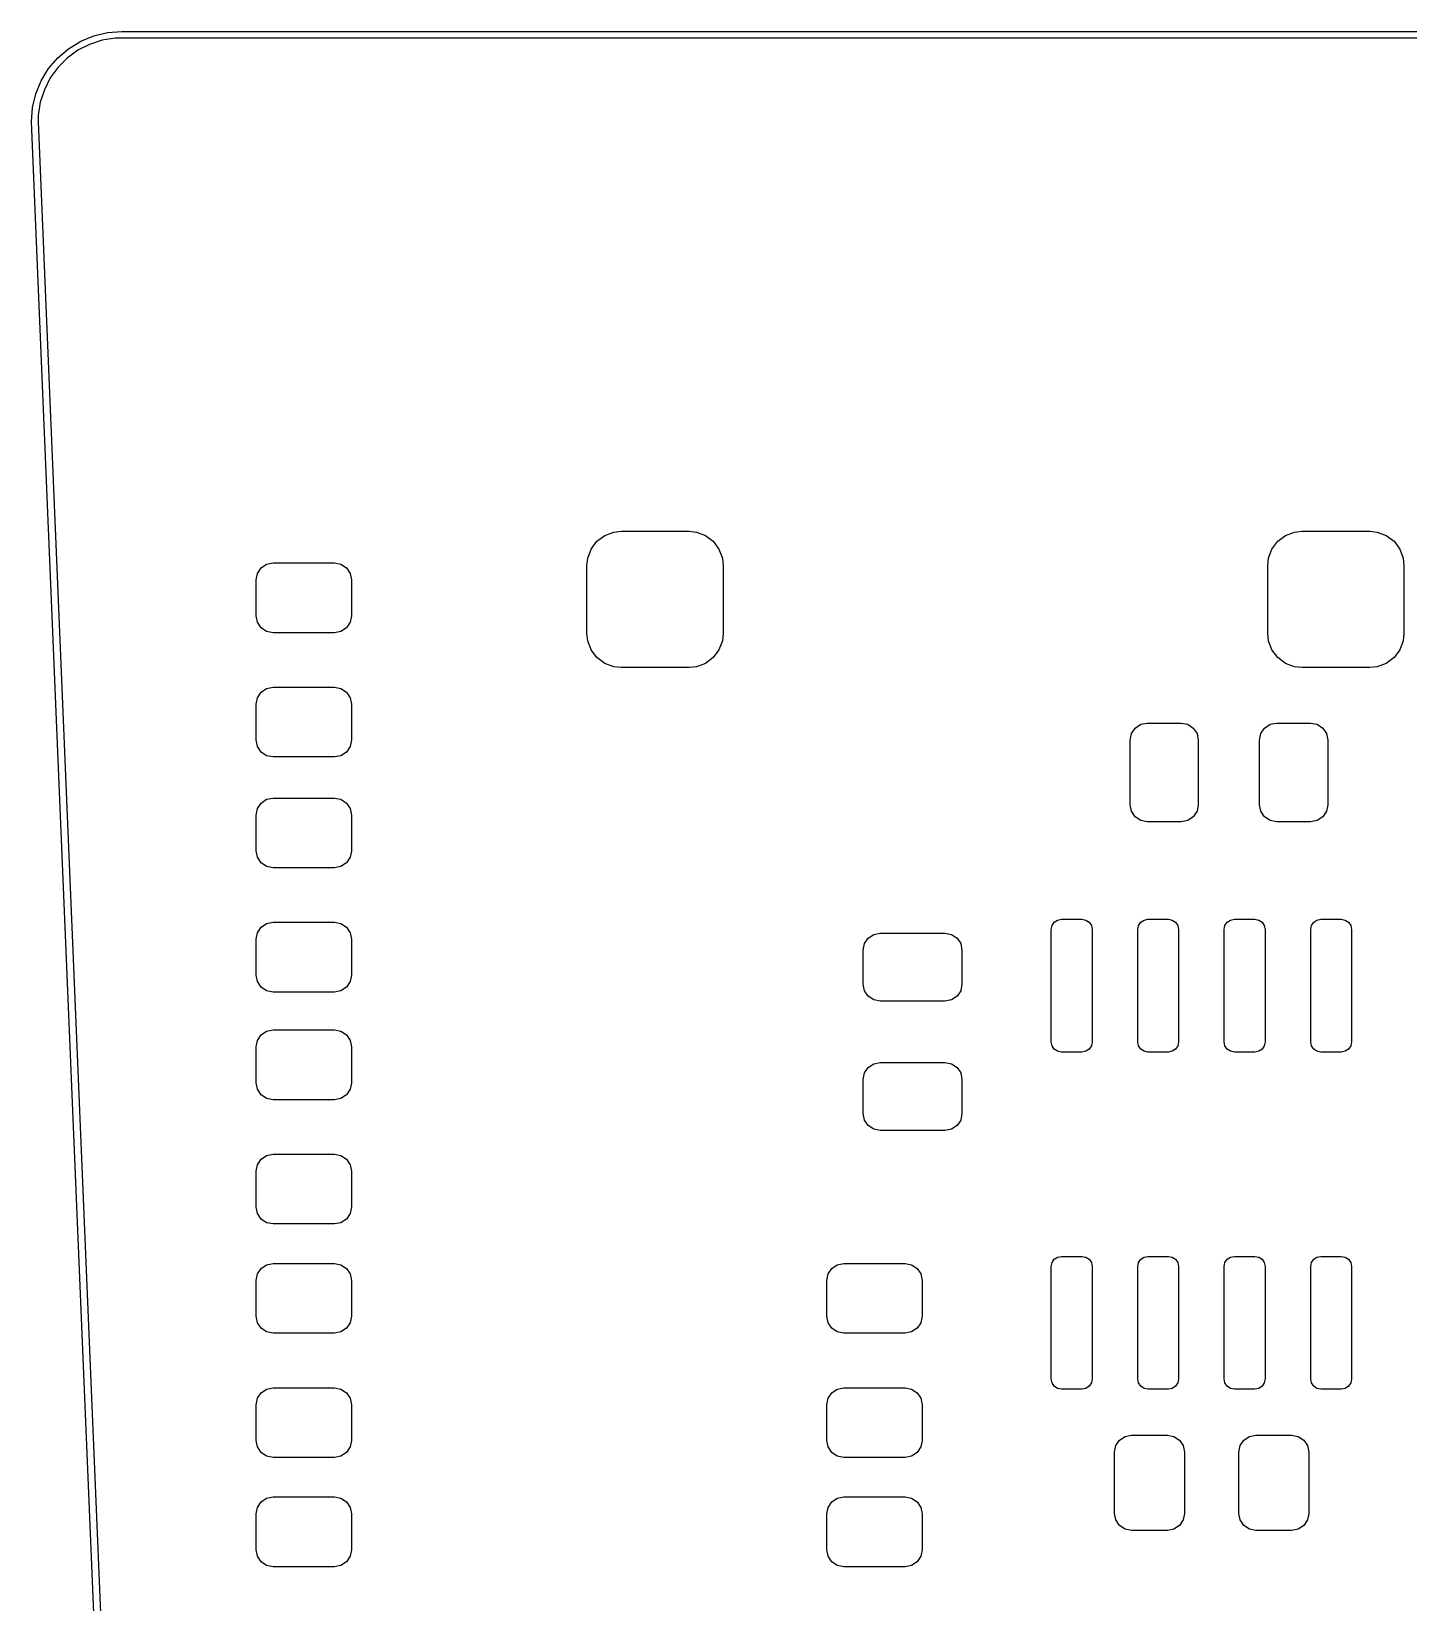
# Model space of a CAD drawing. Extents: x 5.2 to 6.82, y -5.24 to -1.89.
# Drawn here: x 5.203 to 5.999, y -2.8 to -1.892 of the extents above; entities that cross this region are included whole.
import ezdxf

# ---------------------------------------------------------------- set-up
doc = ezdxf.new("R2010")
doc.units = 0
doc.header["$MEASUREMENT"] = 0
doc.layers.add('BLACK', color=7, linetype='CONTINUOUS')

msp = doc.modelspace()

# ---------------------------------------------------------------- linework, layer by layer
at = {"layer": 'BLACK', "linetype": 'CONTINUOUS'}
for p, q in [((5.22404, -1.90158), (5.23103, -1.8973)), ((5.23103, -1.8973), (5.2386, -1.89417)), ((5.24343, -1.89674), (5.2362, -1.89908)), ((5.2386, -1.89417), (5.24656, -1.89225)), ((5.25093, -1.89555), (5.24343, -1.89674)), ((5.24656, -1.89225), (5.25473, -1.89161)), ((5.25473, -1.89555), (5.25093, -1.89555)), ((5.25473, -1.89161), (5.25473, -1.89161)), ((5.25473, -1.89161), (6.76443, -1.89161)), ((5.25473, -1.89555), (5.25473, -1.89555)), ((6.76443, -1.89555), (5.25473, -1.89555)), ((5.25473, -1.89555), (5.25473, -1.89555)), ((5.25473, -1.89555), (5.25473, -1.89555)), ((5.21249, -1.91313), (5.21781, -1.9069)), ((5.21781, -1.9069), (5.22404, -1.90158)), ((5.22328, -1.907), (5.21791, -1.91237)), ((5.22943, -1.90253), (5.22328, -1.907)), ((5.2362, -1.89908), (5.22943, -1.90253)), ((5.20821, -1.92012), (5.21249, -1.91313)), ((5.21791, -1.91237), (5.21344, -1.91852)), ((5.20507, -1.92769), (5.20821, -1.92012)), ((5.20999, -1.92529), (5.20764, -1.93252)), ((5.21344, -1.91852), (5.20999, -1.92529)), ((5.20316, -1.93566), (5.20507, -1.92769)), ((5.20764, -1.93252), (5.20645, -1.94003)), ((5.20252, -1.94383), (5.20316, -1.93566)), ((5.20253, -1.94387), (5.20252, -1.94383)), ((5.20252, -1.94391), (5.20253, -1.94387)), ((5.33553, -5.12366), (5.20252, -1.94391)), ((5.20645, -1.94003), (5.20645, -1.94379)), ((5.20645, -1.94379), (5.33938, -5.12161)), ((5.52619, -2.19088), (5.52955, -2.1864)), ((5.52955, -2.1864), (5.53403, -2.18304)), ((5.53403, -2.18304), (5.53928, -2.18108)), ((5.53928, -2.18108), (5.54346, -2.18063)), ((5.54346, -2.18063), (5.58283, -2.18063)), ((5.58283, -2.18063), (5.58702, -2.18108)), ((5.58702, -2.18108), (5.59227, -2.18304)), ((5.59227, -2.18304), (5.59675, -2.1864)), ((5.59675, -2.1864), (5.60011, -2.19088)), ((5.91989, -2.19088), (5.92325, -2.1864)), ((5.92325, -2.1864), (5.92773, -2.18304)), ((5.92773, -2.18304), (5.93298, -2.18108)), ((5.93298, -2.18108), (5.93717, -2.18063)), ((5.93717, -2.18063), (5.97654, -2.18063)), ((5.97654, -2.18063), (5.98072, -2.18108)), ((5.98072, -2.18108), (5.98597, -2.18304)), ((5.98597, -2.18304), (5.99045, -2.1864)), ((5.99045, -2.1864), (5.99381, -2.19088)), ((5.52378, -2.20031), (5.52423, -2.19613)), ((5.52423, -2.19613), (5.52619, -2.19088)), ((5.60011, -2.19088), (5.60207, -2.19613)), ((5.60207, -2.19613), (5.60252, -2.20031)), ((5.91748, -2.20031), (5.91793, -2.19613)), ((5.91793, -2.19613), (5.91989, -2.19088)), ((5.99381, -2.19088), (5.99577, -2.19613)), ((5.99577, -2.19613), (5.99622, -2.20031)), ((5.33244, -2.20874), (5.33319, -2.20497)), ((5.33319, -2.20497), (5.33532, -2.20178)), ((5.33532, -2.20178), (5.33852, -2.19965)), ((5.33852, -2.19965), (5.34228, -2.1989)), ((5.34228, -2.1989), (5.37772, -2.1989)), ((5.37772, -2.1989), (5.38148, -2.19965)), ((5.38148, -2.19965), (5.38468, -2.20178)), ((5.38468, -2.20178), (5.38681, -2.20497)), ((5.38681, -2.20497), (5.38756, -2.20874)), ((5.52378, -2.23969), (5.52378, -2.20031)), ((5.60252, -2.20031), (5.60252, -2.23969)), ((5.91748, -2.23969), (5.91748, -2.20031)), ((5.99622, -2.20031), (5.99622, -2.23969)), ((5.33244, -2.22941), (5.33244, -2.20874)), ((5.38756, -2.20874), (5.38756, -2.22941)), ((5.33319, -2.23318), (5.33244, -2.22941)), ((5.33532, -2.23637), (5.33319, -2.23318)), ((5.38681, -2.23318), (5.38468, -2.23637)), ((5.38756, -2.22941), (5.38681, -2.23318)), ((5.33852, -2.2385), (5.33532, -2.23637)), ((5.34228, -2.23925), (5.33852, -2.2385)), ((5.37772, -2.23925), (5.34228, -2.23925)), ((5.38148, -2.2385), (5.37772, -2.23925)), ((5.38468, -2.23637), (5.38148, -2.2385)), ((5.52423, -2.24387), (5.52378, -2.23969)), ((5.60252, -2.23969), (5.60207, -2.24387)), ((5.91793, -2.24387), (5.91748, -2.23969)), ((5.99622, -2.23969), (5.99577, -2.24387)), ((5.52619, -2.24912), (5.52423, -2.24387)), ((5.52955, -2.2536), (5.52619, -2.24912)), ((5.60011, -2.24912), (5.59675, -2.2536)), ((5.60207, -2.24387), (5.60011, -2.24912)), ((5.91989, -2.24912), (5.91793, -2.24387)), ((5.92325, -2.2536), (5.91989, -2.24912)), ((5.99381, -2.24912), (5.99045, -2.2536)), ((5.99577, -2.24387), (5.99381, -2.24912)), ((5.53403, -2.25696), (5.52955, -2.2536)), ((5.53928, -2.25892), (5.53403, -2.25696)), ((5.54346, -2.25937), (5.53928, -2.25892)), ((5.58283, -2.25937), (5.54346, -2.25937)), ((5.58702, -2.25892), (5.58283, -2.25937)), ((5.59227, -2.25696), (5.58702, -2.25892)), ((5.59675, -2.2536), (5.59227, -2.25696)), ((5.92773, -2.25696), (5.92325, -2.2536)), ((5.93298, -2.25892), (5.92773, -2.25696)), ((5.93717, -2.25937), (5.93298, -2.25892)), ((5.97654, -2.25937), (5.93717, -2.25937)), ((5.98072, -2.25892), (5.97654, -2.25937)), ((5.98597, -2.25696), (5.98072, -2.25892)), ((5.99045, -2.2536), (5.98597, -2.25696)), ((5.33852, -2.2715), (5.34228, -2.27075)), ((5.34228, -2.27075), (5.37772, -2.27075)), ((5.37772, -2.27075), (5.38148, -2.2715)), ((5.33244, -2.28059), (5.33319, -2.27682)), ((5.33319, -2.27682), (5.33532, -2.27363)), ((5.33532, -2.27363), (5.33852, -2.2715)), ((5.38148, -2.2715), (5.38468, -2.27363)), ((5.38468, -2.27363), (5.38681, -2.27682)), ((5.38681, -2.27682), (5.38756, -2.28059)), ((5.33244, -2.30126), (5.33244, -2.28059)), ((5.38756, -2.28059), (5.38756, -2.30126)), ((5.83791, -2.3013), (5.83866, -2.29753)), ((5.83866, -2.29753), (5.8408, -2.29434)), ((5.8408, -2.29434), (5.84399, -2.29221)), ((5.84399, -2.29221), (5.84776, -2.29146)), ((5.84776, -2.29146), (5.86744, -2.29146)), ((5.86744, -2.29146), (5.87121, -2.29221)), ((5.87121, -2.29221), (5.8744, -2.29434)), ((5.8744, -2.29434), (5.87653, -2.29753)), ((5.87653, -2.29753), (5.87728, -2.3013)), ((5.91272, -2.3013), (5.91347, -2.29753)), ((5.91347, -2.29753), (5.9156, -2.29434)), ((5.9156, -2.29434), (5.91879, -2.29221)), ((5.91879, -2.29221), (5.92256, -2.29146)), ((5.92256, -2.29146), (5.94224, -2.29146)), ((5.94224, -2.29146), (5.94601, -2.29221)), ((5.94601, -2.29221), (5.9492, -2.29434)), ((5.9492, -2.29434), (5.95134, -2.29753)), ((5.95134, -2.29753), (5.95209, -2.3013)), ((5.33319, -2.30503), (5.33244, -2.30126)), ((5.33532, -2.30822), (5.33319, -2.30503)), ((5.38681, -2.30503), (5.38468, -2.30822)), ((5.38756, -2.30126), (5.38681, -2.30503)), ((5.83791, -2.3387), (5.83791, -2.3013)), ((5.87728, -2.3013), (5.87728, -2.3387)), ((5.91272, -2.3387), (5.91272, -2.3013)), ((5.95209, -2.3013), (5.95209, -2.3387)), ((5.33852, -2.31035), (5.33532, -2.30822)), ((5.34228, -2.3111), (5.33852, -2.31035)), ((5.37772, -2.3111), (5.34228, -2.3111)), ((5.38148, -2.31035), (5.37772, -2.3111)), ((5.38468, -2.30822), (5.38148, -2.31035)), ((5.33244, -2.34467), (5.33319, -2.3409)), ((5.33319, -2.3409), (5.33532, -2.33771)), ((5.33532, -2.33771), (5.33852, -2.33557)), ((5.33852, -2.33557), (5.34228, -2.33482)), ((5.34228, -2.33482), (5.37772, -2.33482)), ((5.37772, -2.33482), (5.38148, -2.33557)), ((5.38148, -2.33557), (5.38468, -2.33771)), ((5.38468, -2.33771), (5.38681, -2.3409)), ((5.38681, -2.3409), (5.38756, -2.34467)), ((5.83866, -2.34247), (5.83791, -2.3387)), ((5.8408, -2.34566), (5.83866, -2.34247)), ((5.87653, -2.34247), (5.8744, -2.34566)), ((5.87728, -2.3387), (5.87653, -2.34247)), ((5.91347, -2.34247), (5.91272, -2.3387)), ((5.9156, -2.34566), (5.91347, -2.34247)), ((5.95134, -2.34247), (5.9492, -2.34566)), ((5.95209, -2.3387), (5.95134, -2.34247)), ((5.33244, -2.36533), (5.33244, -2.34467)), ((5.38756, -2.34467), (5.38756, -2.36533)), ((5.84399, -2.34779), (5.8408, -2.34566)), ((5.84776, -2.34854), (5.84399, -2.34779)), ((5.86744, -2.34854), (5.84776, -2.34854)), ((5.87121, -2.34779), (5.86744, -2.34854)), ((5.8744, -2.34566), (5.87121, -2.34779)), ((5.91879, -2.34779), (5.9156, -2.34566)), ((5.92256, -2.34854), (5.91879, -2.34779)), ((5.94224, -2.34854), (5.92256, -2.34854)), ((5.94601, -2.34779), (5.94224, -2.34854)), ((5.9492, -2.34566), (5.94601, -2.34779)), ((5.33319, -2.3691), (5.33244, -2.36533)), ((5.33532, -2.37229), (5.33319, -2.3691)), ((5.38681, -2.3691), (5.38468, -2.37229)), ((5.38756, -2.36533), (5.38681, -2.3691)), ((5.33852, -2.37443), (5.33532, -2.37229)), ((5.34228, -2.37518), (5.33852, -2.37443)), ((5.37772, -2.37518), (5.34228, -2.37518)), ((5.38148, -2.37443), (5.37772, -2.37518)), ((5.38468, -2.37229), (5.38148, -2.37443)), ((5.33852, -2.40742), (5.34228, -2.40667)), ((5.34228, -2.40667), (5.37772, -2.40667)), ((5.37772, -2.40667), (5.38148, -2.40742)), ((5.79271, -2.40857), (5.79399, -2.40665)), ((5.79399, -2.40665), (5.79591, -2.40537)), ((5.79591, -2.40537), (5.79817, -2.40492)), ((5.79817, -2.40492), (5.80998, -2.40492)), ((5.80998, -2.40492), (5.81224, -2.40537)), ((5.81224, -2.40537), (5.81416, -2.40665)), ((5.81416, -2.40665), (5.81544, -2.40857)), ((5.84271, -2.40857), (5.84399, -2.40665)), ((5.84399, -2.40665), (5.84591, -2.40537)), ((5.84591, -2.40537), (5.84817, -2.40492)), ((5.84817, -2.40492), (5.85998, -2.40492)), ((5.85998, -2.40492), (5.86224, -2.40537)), ((5.86224, -2.40537), (5.86416, -2.40665)), ((5.86416, -2.40665), (5.86544, -2.40857)), ((5.89271, -2.40857), (5.89399, -2.40665)), ((5.89399, -2.40665), (5.89591, -2.40537)), ((5.89591, -2.40537), (5.89817, -2.40492)), ((5.89817, -2.40492), (5.90998, -2.40492)), ((5.90998, -2.40492), (5.91224, -2.40537)), ((5.91224, -2.40537), (5.91416, -2.40665)), ((5.91416, -2.40665), (5.91544, -2.40857)), ((5.94271, -2.40857), (5.94399, -2.40665)), ((5.94399, -2.40665), (5.94591, -2.40537)), ((5.94591, -2.40537), (5.94817, -2.40492)), ((5.94817, -2.40492), (5.95998, -2.40492)), ((5.95998, -2.40492), (5.96224, -2.40537)), ((5.96224, -2.40537), (5.96416, -2.40665)), ((5.96416, -2.40665), (5.96544, -2.40857)), ((5.33244, -2.41652), (5.33319, -2.41275)), ((5.33319, -2.41275), (5.33532, -2.40956)), ((5.33532, -2.40956), (5.33852, -2.40742)), ((5.38148, -2.40742), (5.38468, -2.40956)), ((5.38468, -2.40956), (5.38681, -2.41275)), ((5.38681, -2.41275), (5.38756, -2.41652)), ((5.68429, -2.41899), (5.68643, -2.4158)), ((5.68643, -2.4158), (5.68962, -2.41366)), ((5.68962, -2.41366), (5.69339, -2.41291)), ((5.69339, -2.41291), (5.73079, -2.41291)), ((5.73079, -2.41291), (5.73455, -2.41366)), ((5.73455, -2.41366), (5.73775, -2.4158)), ((5.73775, -2.4158), (5.73988, -2.41899)), ((5.79226, -2.41083), (5.79271, -2.40857)), ((5.79226, -2.47579), (5.79226, -2.41083)), ((5.81544, -2.40857), (5.81589, -2.41083)), ((5.81589, -2.41083), (5.81589, -2.47579)), ((5.84226, -2.41083), (5.84271, -2.40857)), ((5.84226, -2.47579), (5.84226, -2.41083)), ((5.86544, -2.40857), (5.86589, -2.41083)), ((5.86589, -2.41083), (5.86589, -2.47579)), ((5.89226, -2.41083), (5.89271, -2.40857)), ((5.89226, -2.47579), (5.89226, -2.41083)), ((5.91544, -2.40857), (5.91589, -2.41083)), ((5.91589, -2.41083), (5.91589, -2.47579)), ((5.94226, -2.41083), (5.94271, -2.40857)), ((5.94226, -2.47579), (5.94226, -2.41083)), ((5.96544, -2.40857), (5.96589, -2.41083)), ((5.96589, -2.41083), (5.96589, -2.47579)), ((5.33244, -2.43719), (5.33244, -2.41652)), ((5.38756, -2.41652), (5.38756, -2.43719)), ((5.68354, -2.42276), (5.68429, -2.41899)), ((5.68354, -2.44244), (5.68354, -2.42276)), ((5.73988, -2.41899), (5.74063, -2.42276)), ((5.74063, -2.42276), (5.74063, -2.44244)), ((5.33319, -2.44095), (5.33244, -2.43719)), ((5.33532, -2.44414), (5.33319, -2.44095)), ((5.38681, -2.44095), (5.38468, -2.44414)), ((5.38756, -2.43719), (5.38681, -2.44095)), ((5.68429, -2.44621), (5.68354, -2.44244)), ((5.74063, -2.44244), (5.73988, -2.44621)), ((5.33852, -2.44628), (5.33532, -2.44414)), ((5.34228, -2.44703), (5.33852, -2.44628)), ((5.37772, -2.44703), (5.34228, -2.44703)), ((5.38148, -2.44628), (5.37772, -2.44703)), ((5.38468, -2.44414), (5.38148, -2.44628)), ((5.68643, -2.4494), (5.68429, -2.44621)), ((5.68962, -2.45153), (5.68643, -2.4494)), ((5.69339, -2.45228), (5.68962, -2.45153)), ((5.73079, -2.45228), (5.69339, -2.45228)), ((5.73455, -2.45153), (5.73079, -2.45228)), ((5.73775, -2.4494), (5.73455, -2.45153)), ((5.73988, -2.44621), (5.73775, -2.4494)), ((5.33532, -2.47178), (5.33852, -2.46965)), ((5.33852, -2.46965), (5.34228, -2.4689)), ((5.34228, -2.4689), (5.37772, -2.4689)), ((5.37772, -2.4689), (5.38148, -2.46965)), ((5.38148, -2.46965), (5.38468, -2.47178)), ((5.33244, -2.47874), (5.33319, -2.47497)), ((5.33244, -2.49941), (5.33244, -2.47874)), ((5.33319, -2.47497), (5.33532, -2.47178)), ((5.38468, -2.47178), (5.38681, -2.47497)), ((5.38681, -2.47497), (5.38756, -2.47874)), ((5.38756, -2.47874), (5.38756, -2.49941)), ((5.79271, -2.47805), (5.79226, -2.47579)), ((5.79399, -2.47996), (5.79271, -2.47805)), ((5.81544, -2.47805), (5.81416, -2.47996)), ((5.81589, -2.47579), (5.81544, -2.47805)), ((5.84271, -2.47805), (5.84226, -2.47579)), ((5.84399, -2.47996), (5.84271, -2.47805)), ((5.86544, -2.47805), (5.86416, -2.47996)), ((5.86589, -2.47579), (5.86544, -2.47805)), ((5.89271, -2.47805), (5.89226, -2.47579)), ((5.89399, -2.47996), (5.89271, -2.47805)), ((5.91544, -2.47805), (5.91416, -2.47996)), ((5.91589, -2.47579), (5.91544, -2.47805)), ((5.94271, -2.47805), (5.94226, -2.47579)), ((5.94399, -2.47996), (5.94271, -2.47805)), ((5.96544, -2.47805), (5.96416, -2.47996)), ((5.96589, -2.47579), (5.96544, -2.47805)), ((5.68643, -2.4906), (5.68962, -2.48847)), ((5.68962, -2.48847), (5.69339, -2.48772)), ((5.69339, -2.48772), (5.73079, -2.48772)), ((5.73079, -2.48772), (5.73455, -2.48847)), ((5.73455, -2.48847), (5.73775, -2.4906)), ((5.79591, -2.48124), (5.79399, -2.47996)), ((5.79817, -2.48169), (5.79591, -2.48124)), ((5.80998, -2.48169), (5.79817, -2.48169)), ((5.81224, -2.48124), (5.80998, -2.48169)), ((5.81416, -2.47996), (5.81224, -2.48124)), ((5.84591, -2.48124), (5.84399, -2.47996)), ((5.84817, -2.48169), (5.84591, -2.48124)), ((5.85998, -2.48169), (5.84817, -2.48169)), ((5.86224, -2.48124), (5.85998, -2.48169)), ((5.86416, -2.47996), (5.86224, -2.48124)), ((5.89591, -2.48124), (5.89399, -2.47996)), ((5.89817, -2.48169), (5.89591, -2.48124)), ((5.90998, -2.48169), (5.89817, -2.48169)), ((5.91224, -2.48124), (5.90998, -2.48169)), ((5.91416, -2.47996), (5.91224, -2.48124)), ((5.94591, -2.48124), (5.94399, -2.47996)), ((5.94817, -2.48169), (5.94591, -2.48124)), ((5.95998, -2.48169), (5.94817, -2.48169)), ((5.96224, -2.48124), (5.95998, -2.48169)), ((5.96416, -2.47996), (5.96224, -2.48124)), ((5.68354, -2.49756), (5.68429, -2.49379)), ((5.68354, -2.51724), (5.68354, -2.49756)), ((5.68429, -2.49379), (5.68643, -2.4906)), ((5.73775, -2.4906), (5.73988, -2.49379)), ((5.73988, -2.49379), (5.74063, -2.49756)), ((5.74063, -2.49756), (5.74063, -2.51724)), ((5.33319, -2.50318), (5.33244, -2.49941)), ((5.33532, -2.50637), (5.33319, -2.50318)), ((5.33852, -2.5085), (5.33532, -2.50637)), ((5.38468, -2.50637), (5.38148, -2.5085)), ((5.38681, -2.50318), (5.38468, -2.50637)), ((5.38756, -2.49941), (5.38681, -2.50318)), ((5.34228, -2.50925), (5.33852, -2.5085)), ((5.37772, -2.50925), (5.34228, -2.50925)), ((5.38148, -2.5085), (5.37772, -2.50925)), ((5.68429, -2.52101), (5.68354, -2.51724)), ((5.68643, -2.5242), (5.68429, -2.52101)), ((5.68962, -2.52634), (5.68643, -2.5242)), ((5.73775, -2.5242), (5.73455, -2.52634)), ((5.73988, -2.52101), (5.73775, -2.5242)), ((5.74063, -2.51724), (5.73988, -2.52101)), ((5.69339, -2.52709), (5.68962, -2.52634)), ((5.73079, -2.52709), (5.69339, -2.52709)), ((5.73455, -2.52634), (5.73079, -2.52709)), ((5.33532, -2.54363), (5.33852, -2.5415)), ((5.33852, -2.5415), (5.34228, -2.54075)), ((5.34228, -2.54075), (5.37772, -2.54075)), ((5.37772, -2.54075), (5.38148, -2.5415)), ((5.38148, -2.5415), (5.38468, -2.54363)), ((5.33244, -2.55059), (5.33319, -2.54682)), ((5.33244, -2.57126), (5.33244, -2.55059)), ((5.33319, -2.54682), (5.33532, -2.54363)), ((5.38468, -2.54363), (5.38681, -2.54682)), ((5.38681, -2.54682), (5.38756, -2.55059)), ((5.38756, -2.55059), (5.38756, -2.57126)), ((5.33319, -2.57503), (5.33244, -2.57126)), ((5.33532, -2.57822), (5.33319, -2.57503)), ((5.33852, -2.58035), (5.33532, -2.57822)), ((5.38468, -2.57822), (5.38148, -2.58035)), ((5.38681, -2.57503), (5.38468, -2.57822)), ((5.38756, -2.57126), (5.38681, -2.57503)), ((5.34228, -2.5811), (5.33852, -2.58035)), ((5.37772, -2.5811), (5.34228, -2.5811)), ((5.38148, -2.58035), (5.37772, -2.5811)), ((5.33319, -2.60997), (5.33532, -2.60678)), ((5.33532, -2.60678), (5.33852, -2.60465)), ((5.33852, -2.60465), (5.34228, -2.6039)), ((5.34228, -2.6039), (5.37772, -2.6039)), ((5.37772, -2.6039), (5.38148, -2.60465)), ((5.38148, -2.60465), (5.38468, -2.60678)), ((5.38468, -2.60678), (5.38681, -2.60997)), ((5.66319, -2.60997), (5.66532, -2.60678)), ((5.66532, -2.60678), (5.66852, -2.60465)), ((5.66852, -2.60465), (5.67228, -2.6039)), ((5.67228, -2.6039), (5.70772, -2.6039)), ((5.70772, -2.6039), (5.71148, -2.60465)), ((5.71148, -2.60465), (5.71468, -2.60678)), ((5.71468, -2.60678), (5.71681, -2.60997)), ((5.79226, -2.60571), (5.79271, -2.60345)), ((5.79226, -2.67067), (5.79226, -2.60571)), ((5.79271, -2.60345), (5.79399, -2.60153)), ((5.79399, -2.60153), (5.79591, -2.60025)), ((5.79591, -2.60025), (5.79817, -2.5998)), ((5.79817, -2.5998), (5.80998, -2.5998)), ((5.80998, -2.5998), (5.81224, -2.60025)), ((5.81224, -2.60025), (5.81416, -2.60153)), ((5.81416, -2.60153), (5.81544, -2.60345)), ((5.81544, -2.60345), (5.81589, -2.60571)), ((5.81589, -2.60571), (5.81589, -2.67067)), ((5.84226, -2.60571), (5.84271, -2.60345)), ((5.84226, -2.67067), (5.84226, -2.60571)), ((5.84271, -2.60345), (5.84399, -2.60153)), ((5.84399, -2.60153), (5.84591, -2.60025)), ((5.84591, -2.60025), (5.84817, -2.5998)), ((5.84817, -2.5998), (5.85998, -2.5998)), ((5.85998, -2.5998), (5.86224, -2.60025)), ((5.86224, -2.60025), (5.86416, -2.60153)), ((5.86416, -2.60153), (5.86544, -2.60345)), ((5.86544, -2.60345), (5.86589, -2.60571)), ((5.86589, -2.60571), (5.86589, -2.67067)), ((5.89226, -2.60571), (5.89271, -2.60345)), ((5.89226, -2.67067), (5.89226, -2.60571)), ((5.89271, -2.60345), (5.89399, -2.60153)), ((5.89399, -2.60153), (5.89591, -2.60025)), ((5.89591, -2.60025), (5.89817, -2.5998)), ((5.89817, -2.5998), (5.90998, -2.5998)), ((5.90998, -2.5998), (5.91224, -2.60025)), ((5.91224, -2.60025), (5.91416, -2.60153)), ((5.91416, -2.60153), (5.91544, -2.60345)), ((5.91544, -2.60345), (5.91589, -2.60571)), ((5.91589, -2.60571), (5.91589, -2.67067)), ((5.94226, -2.60571), (5.94271, -2.60345)), ((5.94226, -2.67067), (5.94226, -2.60571)), ((5.94271, -2.60345), (5.94399, -2.60153)), ((5.94399, -2.60153), (5.94591, -2.60025)), ((5.94591, -2.60025), (5.94817, -2.5998)), ((5.94817, -2.5998), (5.95998, -2.5998)), ((5.95998, -2.5998), (5.96224, -2.60025)), ((5.96224, -2.60025), (5.96416, -2.60153)), ((5.96416, -2.60153), (5.96544, -2.60345)), ((5.96544, -2.60345), (5.96589, -2.60571)), ((5.96589, -2.60571), (5.96589, -2.67067)), ((5.33244, -2.61374), (5.33319, -2.60997)), ((5.33244, -2.63441), (5.33244, -2.61374)), ((5.38681, -2.60997), (5.38756, -2.61374)), ((5.38756, -2.61374), (5.38756, -2.63441)), ((5.66244, -2.61374), (5.66319, -2.60997)), ((5.66244, -2.63441), (5.66244, -2.61374)), ((5.71681, -2.60997), (5.71756, -2.61374)), ((5.71756, -2.61374), (5.71756, -2.63441)), ((5.33319, -2.63818), (5.33244, -2.63441)), ((5.33532, -2.64137), (5.33319, -2.63818)), ((5.33852, -2.6435), (5.33532, -2.64137)), ((5.38468, -2.64137), (5.38148, -2.6435)), ((5.38681, -2.63818), (5.38468, -2.64137)), ((5.38756, -2.63441), (5.38681, -2.63818)), ((5.66319, -2.63818), (5.66244, -2.63441)), ((5.66532, -2.64137), (5.66319, -2.63818)), ((5.66852, -2.6435), (5.66532, -2.64137)), ((5.71468, -2.64137), (5.71148, -2.6435)), ((5.71681, -2.63818), (5.71468, -2.64137)), ((5.71756, -2.63441), (5.71681, -2.63818)), ((5.34228, -2.64425), (5.33852, -2.6435)), ((5.37772, -2.64425), (5.34228, -2.64425)), ((5.38148, -2.6435), (5.37772, -2.64425)), ((5.67228, -2.64425), (5.66852, -2.6435)), ((5.70772, -2.64425), (5.67228, -2.64425)), ((5.71148, -2.6435), (5.70772, -2.64425)), ((5.33319, -2.68182), (5.33532, -2.67863)), ((5.33532, -2.67863), (5.33852, -2.6765)), ((5.33852, -2.6765), (5.34228, -2.67575)), ((5.34228, -2.67575), (5.37772, -2.67575)), ((5.37772, -2.67575), (5.38148, -2.6765)), ((5.38148, -2.6765), (5.38468, -2.67863)), ((5.38468, -2.67863), (5.38681, -2.68182)), ((5.66319, -2.68182), (5.66532, -2.67863)), ((5.66532, -2.67863), (5.66852, -2.6765)), ((5.66852, -2.6765), (5.67228, -2.67575)), ((5.67228, -2.67575), (5.70772, -2.67575)), ((5.70772, -2.67575), (5.71148, -2.6765)), ((5.71148, -2.6765), (5.71468, -2.67863)), ((5.71468, -2.67863), (5.71681, -2.68182)), ((5.79271, -2.67293), (5.79226, -2.67067)), ((5.79399, -2.67485), (5.79271, -2.67293)), ((5.79591, -2.67613), (5.79399, -2.67485)), ((5.79817, -2.67657), (5.79591, -2.67613)), ((5.80998, -2.67657), (5.79817, -2.67657)), ((5.81224, -2.67613), (5.80998, -2.67657)), ((5.81416, -2.67485), (5.81224, -2.67613)), ((5.81544, -2.67293), (5.81416, -2.67485)), ((5.81589, -2.67067), (5.81544, -2.67293)), ((5.84271, -2.67293), (5.84226, -2.67067)), ((5.84399, -2.67485), (5.84271, -2.67293)), ((5.84591, -2.67613), (5.84399, -2.67485)), ((5.84817, -2.67657), (5.84591, -2.67613)), ((5.85998, -2.67657), (5.84817, -2.67657)), ((5.86224, -2.67613), (5.85998, -2.67657)), ((5.86416, -2.67485), (5.86224, -2.67613)), ((5.86544, -2.67293), (5.86416, -2.67485)), ((5.86589, -2.67067), (5.86544, -2.67293)), ((5.89271, -2.67293), (5.89226, -2.67067)), ((5.89399, -2.67485), (5.89271, -2.67293)), ((5.89591, -2.67613), (5.89399, -2.67485)), ((5.89817, -2.67657), (5.89591, -2.67613)), ((5.90998, -2.67657), (5.89817, -2.67657)), ((5.91224, -2.67613), (5.90998, -2.67657)), ((5.91416, -2.67485), (5.91224, -2.67613)), ((5.91544, -2.67293), (5.91416, -2.67485)), ((5.91589, -2.67067), (5.91544, -2.67293)), ((5.94271, -2.67293), (5.94226, -2.67067)), ((5.94399, -2.67485), (5.94271, -2.67293)), ((5.94591, -2.67613), (5.94399, -2.67485)), ((5.94817, -2.67657), (5.94591, -2.67613)), ((5.95998, -2.67657), (5.94817, -2.67657)), ((5.96224, -2.67613), (5.95998, -2.67657)), ((5.96416, -2.67485), (5.96224, -2.67613)), ((5.96544, -2.67293), (5.96416, -2.67485)), ((5.96589, -2.67067), (5.96544, -2.67293)), ((5.33244, -2.68559), (5.33319, -2.68182)), ((5.33244, -2.70626), (5.33244, -2.68559)), ((5.38681, -2.68182), (5.38756, -2.68559)), ((5.38756, -2.68559), (5.38756, -2.70626)), ((5.66244, -2.68559), (5.66319, -2.68182)), ((5.66244, -2.70626), (5.66244, -2.68559)), ((5.71681, -2.68182), (5.71756, -2.68559)), ((5.71756, -2.68559), (5.71756, -2.70626)), ((5.33319, -2.71003), (5.33244, -2.70626)), ((5.38756, -2.70626), (5.38681, -2.71003)), ((5.66319, -2.71003), (5.66244, -2.70626)), ((5.71756, -2.70626), (5.71681, -2.71003)), ((5.82965, -2.70926), (5.83178, -2.70607)), ((5.83178, -2.70607), (5.83497, -2.70394)), ((5.83497, -2.70394), (5.83874, -2.70319)), ((5.83874, -2.70319), (5.85941, -2.70319)), ((5.85941, -2.70319), (5.86318, -2.70394)), ((5.86318, -2.70394), (5.86637, -2.70607)), ((5.86637, -2.70607), (5.8685, -2.70926)), ((5.9015, -2.70926), (5.90363, -2.70607)), ((5.90363, -2.70607), (5.90682, -2.70394)), ((5.90682, -2.70394), (5.91059, -2.70319)), ((5.91059, -2.70319), (5.93126, -2.70319)), ((5.93126, -2.70319), (5.93503, -2.70394)), ((5.93503, -2.70394), (5.93822, -2.70607)), ((5.93822, -2.70607), (5.94035, -2.70926)), ((5.33532, -2.71322), (5.33319, -2.71003)), ((5.33852, -2.71535), (5.33532, -2.71322)), ((5.34228, -2.7161), (5.33852, -2.71535)), ((5.38148, -2.71535), (5.37772, -2.7161)), ((5.38468, -2.71322), (5.38148, -2.71535)), ((5.38681, -2.71003), (5.38468, -2.71322)), ((5.66532, -2.71322), (5.66319, -2.71003)), ((5.66852, -2.71535), (5.66532, -2.71322)), ((5.67228, -2.7161), (5.66852, -2.71535)), ((5.71148, -2.71535), (5.70772, -2.7161)), ((5.71468, -2.71322), (5.71148, -2.71535)), ((5.71681, -2.71003), (5.71468, -2.71322)), ((5.8289, -2.71303), (5.82965, -2.70926)), ((5.8289, -2.74846), (5.8289, -2.71303)), ((5.8685, -2.70926), (5.86925, -2.71303)), ((5.86925, -2.71303), (5.86925, -2.74846)), ((5.90075, -2.71303), (5.9015, -2.70926)), ((5.90075, -2.74846), (5.90075, -2.71303)), ((5.94035, -2.70926), (5.9411, -2.71303)), ((5.9411, -2.71303), (5.9411, -2.74846)), ((5.37772, -2.7161), (5.34228, -2.7161)), ((5.70772, -2.7161), (5.67228, -2.7161)), ((5.33319, -2.74497), (5.33532, -2.74178)), ((5.33532, -2.74178), (5.33852, -2.73965)), ((5.33852, -2.73965), (5.34228, -2.7389)), ((5.34228, -2.7389), (5.37772, -2.7389)), ((5.37772, -2.7389), (5.38148, -2.73965)), ((5.38148, -2.73965), (5.38468, -2.74178)), ((5.38468, -2.74178), (5.38681, -2.74497)), ((5.66319, -2.74497), (5.66532, -2.74178)), ((5.66532, -2.74178), (5.66852, -2.73965)), ((5.66852, -2.73965), (5.67228, -2.7389)), ((5.67228, -2.7389), (5.70772, -2.7389)), ((5.70772, -2.7389), (5.71148, -2.73965)), ((5.71148, -2.73965), (5.71468, -2.74178)), ((5.71468, -2.74178), (5.71681, -2.74497)), ((5.33244, -2.74874), (5.33319, -2.74497)), ((5.33244, -2.76941), (5.33244, -2.74874)), ((5.38681, -2.74497), (5.38756, -2.74874)), ((5.38756, -2.74874), (5.38756, -2.76941)), ((5.66244, -2.74874), (5.66319, -2.74497)), ((5.66244, -2.76941), (5.66244, -2.74874)), ((5.71681, -2.74497), (5.71756, -2.74874)), ((5.71756, -2.74874), (5.71756, -2.76941)), ((5.82965, -2.75223), (5.8289, -2.74846)), ((5.83178, -2.75542), (5.82965, -2.75223)), ((5.8685, -2.75223), (5.86637, -2.75542)), ((5.86925, -2.74846), (5.8685, -2.75223)), ((5.9015, -2.75223), (5.90075, -2.74846)), ((5.90363, -2.75542), (5.9015, -2.75223)), ((5.94035, -2.75223), (5.93822, -2.75542)), ((5.9411, -2.74846), (5.94035, -2.75223)), ((5.83497, -2.75756), (5.83178, -2.75542)), ((5.83874, -2.75831), (5.83497, -2.75756)), ((5.85941, -2.75831), (5.83874, -2.75831)), ((5.86318, -2.75756), (5.85941, -2.75831)), ((5.86637, -2.75542), (5.86318, -2.75756)), ((5.90682, -2.75756), (5.90363, -2.75542)), ((5.91059, -2.75831), (5.90682, -2.75756)), ((5.93126, -2.75831), (5.91059, -2.75831)), ((5.93503, -2.75756), (5.93126, -2.75831)), ((5.93822, -2.75542), (5.93503, -2.75756)), ((5.33319, -2.77318), (5.33244, -2.76941)), ((5.38756, -2.76941), (5.38681, -2.77318)), ((5.66319, -2.77318), (5.66244, -2.76941)), ((5.71756, -2.76941), (5.71681, -2.77318)), ((5.33532, -2.77637), (5.33319, -2.77318)), ((5.33852, -2.7785), (5.33532, -2.77637)), ((5.34228, -2.77925), (5.33852, -2.7785)), ((5.37772, -2.77925), (5.34228, -2.77925)), ((5.38148, -2.7785), (5.37772, -2.77925)), ((5.38468, -2.77637), (5.38148, -2.7785)), ((5.38681, -2.77318), (5.38468, -2.77637)), ((5.66532, -2.77637), (5.66319, -2.77318)), ((5.66852, -2.7785), (5.66532, -2.77637)), ((5.67228, -2.77925), (5.66852, -2.7785)), ((5.70772, -2.77925), (5.67228, -2.77925)), ((5.71148, -2.7785), (5.70772, -2.77925)), ((5.71468, -2.77637), (5.71148, -2.7785)), ((5.71681, -2.77318), (5.71468, -2.77637))]:
    msp.add_line(p, q, dxfattribs=at)

doc.saveas('drawing.dxf')
